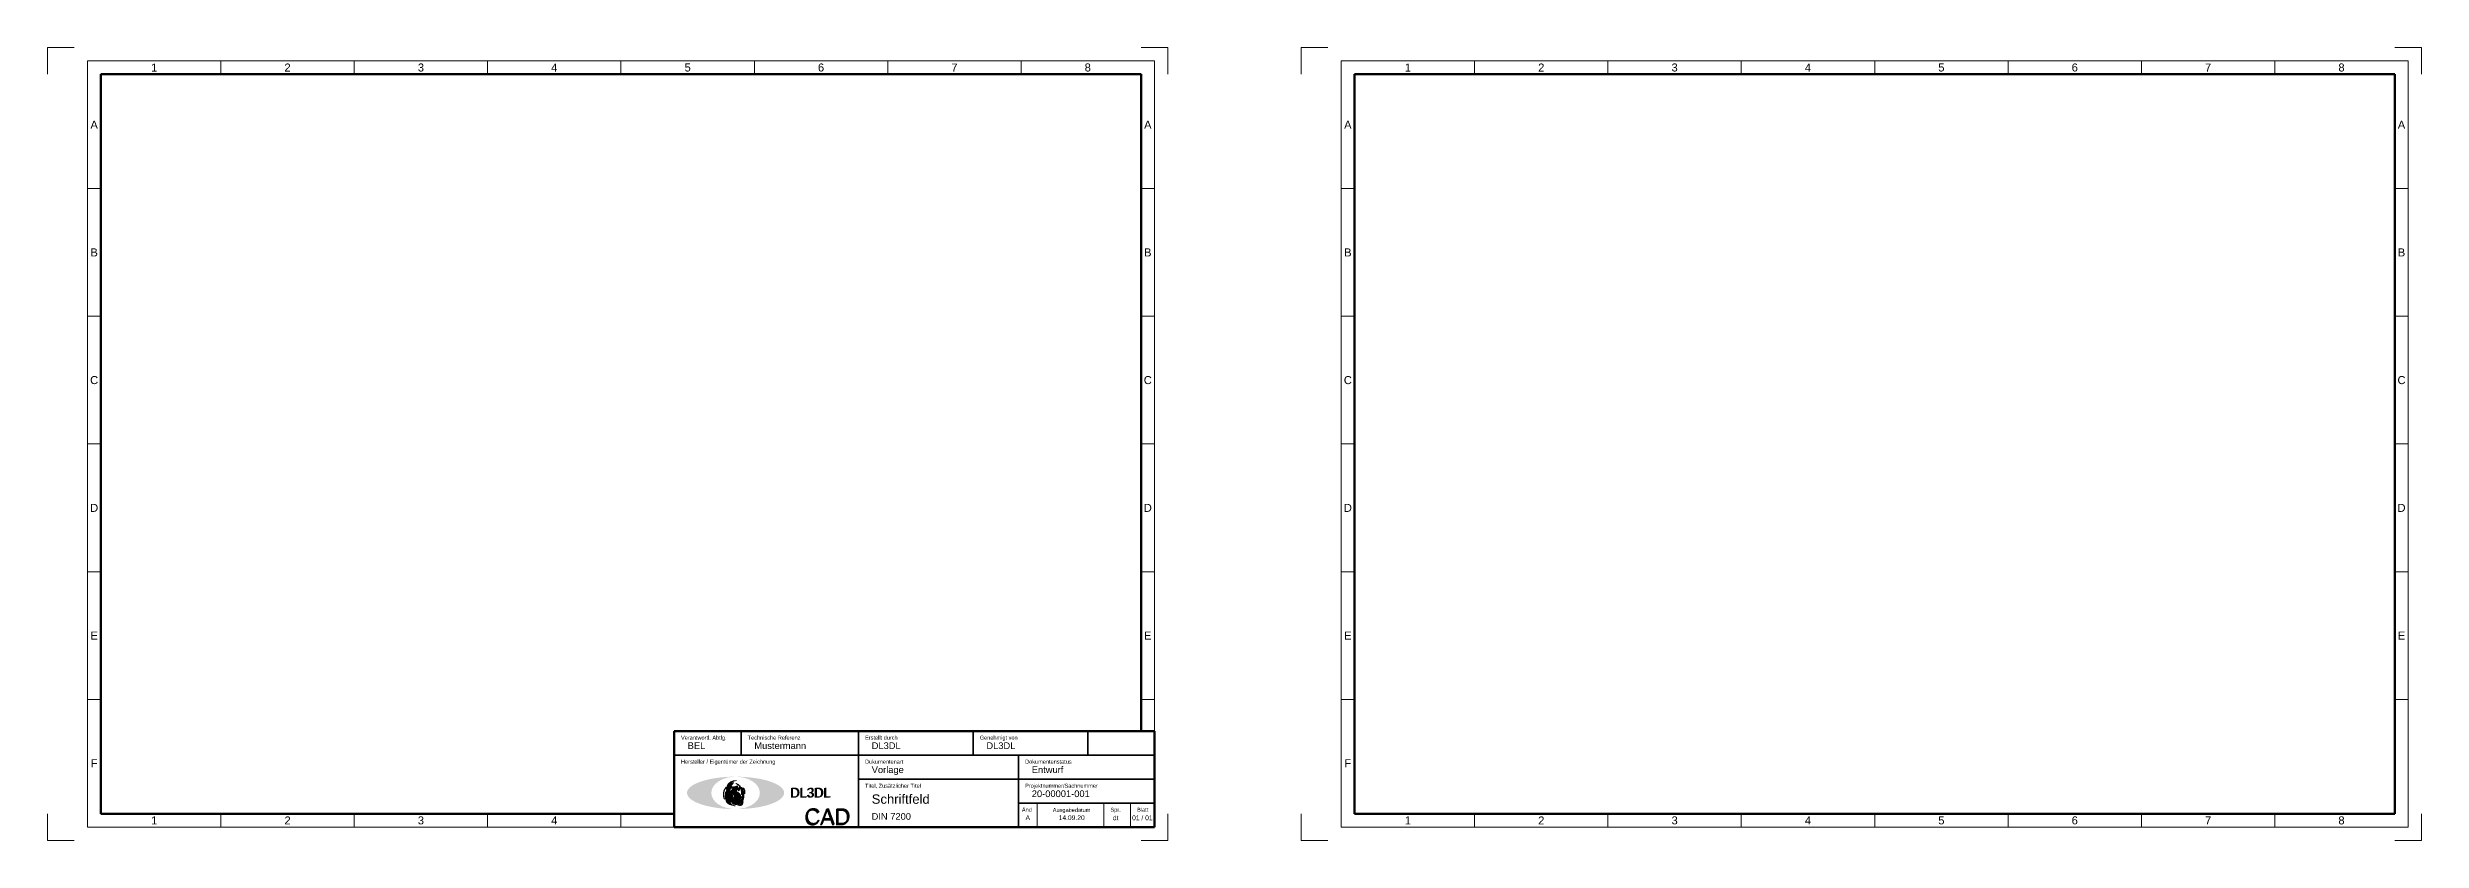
# Model space of a CAD drawing. Header units: millimetres. Extents: x 633 to 4785, y -1154 to 2521.
# Drawn here: x 1342 to 2232, y -547 to -250 of the extents above; entities that cross this region are included whole.
import ezdxf
from ezdxf.enums import TextEntityAlignment as Align

# ---------------------------------------------------------------- set-up
doc = ezdxf.new("R2010")
doc.units = ezdxf.units.MM
doc.header["$LTSCALE"] = 5
doc.linetypes.add('AUSGEZOGEN', pattern=[0])
for name, color, linetype, lineweight, true_color in [('_Blattschnitt', 1, 'Continuous', 5, 0xff0000), ('_PK_0.18mm', 4, 'Continuous', 18, 0x00ffff), ('_PK_0.35mm', 4, 'Continuous', 35, 0x00ffff), ('_PK_0.70mm', 30, 'Continuous', 70, 0xff7f00), ('_PK_Text_ausgefüllt', 3, 'Continuous', 5, 0x00ff00), ('_PK_Text_Vorgabe', 1, 'Continuous', 5, 0xff0000), ('_Raster_0.18mm', 94, 'Continuous', 18, 0x008000), ('_Raster_1.00mm', 5, 'Continuous', 100, 0x0000ff), ('_Raster_Einteilung', 7, 'Continuous', 18, 0x000000), ('_Raster_txt', 7, 'Continuous', 5, 0x000000), ('pfoenix', 5, 'Continuous', 5, 0x0000ff)]:
    doc.layers.add(name, color=color, linetype=linetype, lineweight=lineweight, true_color=true_color)
for name, color, linetype, true_color in [('Logo', 5, 'Continuous', 0x0000ff), ('Logo Text', 1, 'Continuous', 0xff0000), ('Logo_a', 1, 'Continuous', 0xff0000), ('Logo_b', 30, 'Continuous', 0xff7f00), ('Logo_c', 12, 'Continuous', 0xaa0000)]:
    doc.layers.add(name, color=color, linetype=linetype, true_color=true_color)
doc.styles.add('textstyle1001', font='')
doc.styles.add('textstyle1011', font='')
doc.styles.add('textstyle1015', font='')
doc.styles.add('textstyle1025', font='')
doc.styles.add('textstyle1035', font='')
doc.styles.add('textstyle1038', font='')
doc.styles.add('textstyle1048', font='')
doc.styles.add('textstyle1058', font='')
doc.styles.add('textstyle1068', font='')
doc.styles.add('textstyle1078', font='')
doc.styles.add('textstyle1088', font='')
doc.styles.add('textstyle278', font='')
doc.styles.add('textstyle279', font='')
doc.styles.add('textstyle280', font='')
doc.styles.add('textstyle281', font='')
doc.styles.add('textstyle282', font='')
doc.styles.add('textstyle283', font='')
doc.styles.add('textstyle284', font='')
doc.styles.add('textstyle285', font='')
doc.styles.add('textstyle286', font='')
doc.styles.add('textstyle287', font='')
doc.styles.add('textstyle288', font='')
doc.styles.add('textstyle289', font='')
doc.styles.add('textstyle290', font='')
doc.styles.add('textstyle291', font='')
doc.styles.add('textstyle292', font='')
doc.styles.add('textstyle293', font='')
doc.styles.add('textstyle294', font='')
doc.styles.add('textstyle295', font='')
doc.styles.add('textstyle296', font='')
doc.styles.add('textstyle297', font='')
doc.styles.add('textstyle298', font='')
doc.styles.add('textstyle299', font='')
doc.styles.add('textstyle316', font='')
doc.styles.add('textstyle317', font='')
doc.styles.add('textstyle318', font='')
doc.styles.add('textstyle319', font='')
doc.styles.add('textstyle320', font='')
doc.styles.add('textstyle321', font='')
doc.styles.add('textstyle322', font='')
doc.styles.add('textstyle323', font='')
doc.styles.add('textstyle324', font='')
doc.styles.add('textstyle325', font='')
doc.styles.add('textstyle326', font='')
doc.styles.add('textstyle327', font='')
doc.styles.add('textstyle328', font='')
doc.styles.add('textstyle329', font='')
doc.styles.add('textstyle330', font='')
doc.styles.add('textstyle331', font='')
doc.styles.add('textstyle332', font='')
doc.styles.add('textstyle333', font='')
doc.styles.add('textstyle334', font='')
doc.styles.add('textstyle335', font='')
doc.styles.add('textstyle336', font='')
doc.styles.add('textstyle337', font='')
doc.styles.add('textstyle338', font='')
doc.styles.add('textstyle339', font='')
doc.styles.add('textstyle340', font='')
doc.styles.add('textstyle341', font='')
doc.styles.add('textstyle342', font='')
doc.styles.add('textstyle343', font='')
doc.styles.add('textstyle659', font='')
doc.styles.add('textstyle775', font='')
doc.styles.add('textstyle787', font='')
doc.styles.add('textstyle797', font='')
doc.styles.add('textstyle809', font='')
doc.styles.add('textstyle820', font='')
doc.styles.add('textstyle833', font='')
doc.styles.add('textstyle845', font='')
doc.styles.add('textstyle853', font='')
doc.styles.add('textstyle865', font='')
doc.styles.add('textstyle877', font='')
doc.styles.add('textstyle893', font='')
doc.styles.add('textstyle903', font='')
doc.styles.add('textstyle913', font='')
doc.styles.add('textstyle923', font='')
doc.styles.add('textstyle933', font='')
doc.styles.add('textstyle967', font='')
doc.styles.add('textstyle980', font='')
doc.styles.add('textstyle991', font='')
doc.styles.get('textstyle1001').set_extended_font_data('Arial')
doc.styles.get('textstyle1011').set_extended_font_data('Arial')
doc.styles.get('textstyle1015').set_extended_font_data('URW Chancery L')
doc.styles.get('textstyle1025').set_extended_font_data('URW Chancery L')
doc.styles.get('textstyle1035').set_extended_font_data('URW Chancery L')
doc.styles.get('textstyle1038').set_extended_font_data('Arial')
doc.styles.get('textstyle1048').set_extended_font_data('Arial')
doc.styles.get('textstyle1058').set_extended_font_data('Arial')
doc.styles.get('textstyle1068').set_extended_font_data('Arial')
doc.styles.get('textstyle1078').set_extended_font_data('Arial')
doc.styles.get('textstyle1088').set_extended_font_data('Arial')
doc.styles.get('textstyle278').set_extended_font_data('Arial')
doc.styles.get('textstyle279').set_extended_font_data('Arial')
doc.styles.get('textstyle280').set_extended_font_data('Arial')
doc.styles.get('textstyle281').set_extended_font_data('Arial')
doc.styles.get('textstyle282').set_extended_font_data('Arial')
doc.styles.get('textstyle283').set_extended_font_data('Arial')
doc.styles.get('textstyle284').set_extended_font_data('Arial')
doc.styles.get('textstyle285').set_extended_font_data('Arial')
doc.styles.get('textstyle286').set_extended_font_data('Arial')
doc.styles.get('textstyle287').set_extended_font_data('Arial')
doc.styles.get('textstyle288').set_extended_font_data('Arial')
doc.styles.get('textstyle289').set_extended_font_data('Arial')
doc.styles.get('textstyle290').set_extended_font_data('Arial')
doc.styles.get('textstyle291').set_extended_font_data('Arial')
doc.styles.get('textstyle292').set_extended_font_data('Arial')
doc.styles.get('textstyle293').set_extended_font_data('Arial')
doc.styles.get('textstyle294').set_extended_font_data('Arial')
doc.styles.get('textstyle295').set_extended_font_data('Arial')
doc.styles.get('textstyle296').set_extended_font_data('Arial')
doc.styles.get('textstyle297').set_extended_font_data('Arial')
doc.styles.get('textstyle298').set_extended_font_data('Arial')
doc.styles.get('textstyle299').set_extended_font_data('Arial')
doc.styles.get('textstyle316').set_extended_font_data('Arial')
doc.styles.get('textstyle317').set_extended_font_data('Arial')
doc.styles.get('textstyle318').set_extended_font_data('Arial')
doc.styles.get('textstyle319').set_extended_font_data('Arial')
doc.styles.get('textstyle320').set_extended_font_data('Arial')
doc.styles.get('textstyle321').set_extended_font_data('Arial')
doc.styles.get('textstyle322').set_extended_font_data('Arial')
doc.styles.get('textstyle323').set_extended_font_data('Arial')
doc.styles.get('textstyle324').set_extended_font_data('Arial')
doc.styles.get('textstyle325').set_extended_font_data('Arial')
doc.styles.get('textstyle326').set_extended_font_data('Arial')
doc.styles.get('textstyle327').set_extended_font_data('Arial')
doc.styles.get('textstyle328').set_extended_font_data('Arial')
doc.styles.get('textstyle329').set_extended_font_data('Arial')
doc.styles.get('textstyle330').set_extended_font_data('Arial')
doc.styles.get('textstyle331').set_extended_font_data('Arial')
doc.styles.get('textstyle332').set_extended_font_data('Arial')
doc.styles.get('textstyle333').set_extended_font_data('Arial')
doc.styles.get('textstyle334').set_extended_font_data('Arial')
doc.styles.get('textstyle335').set_extended_font_data('Arial')
doc.styles.get('textstyle336').set_extended_font_data('Arial')
doc.styles.get('textstyle337').set_extended_font_data('Arial')
doc.styles.get('textstyle338').set_extended_font_data('Arial')
doc.styles.get('textstyle339').set_extended_font_data('Arial')
doc.styles.get('textstyle340').set_extended_font_data('Arial')
doc.styles.get('textstyle341').set_extended_font_data('Arial')
doc.styles.get('textstyle342').set_extended_font_data('Arial')
doc.styles.get('textstyle343').set_extended_font_data('Arial')
doc.styles.get('textstyle659').set_extended_font_data('URW Chancery L')
doc.styles.get('textstyle775').set_extended_font_data('Arial')
doc.styles.get('textstyle787').set_extended_font_data('Arial')
doc.styles.get('textstyle797').set_extended_font_data('Arial')
doc.styles.get('textstyle809').set_extended_font_data('Arial')
doc.styles.get('textstyle820').set_extended_font_data('Arial')
doc.styles.get('textstyle833').set_extended_font_data('Arial')
doc.styles.get('textstyle845').set_extended_font_data('Arial')
doc.styles.get('textstyle853').set_extended_font_data('Arial')
doc.styles.get('textstyle865').set_extended_font_data('Arial')
doc.styles.get('textstyle877').set_extended_font_data('Arial')
doc.styles.get('textstyle893').set_extended_font_data('Arial')
doc.styles.get('textstyle903').set_extended_font_data('Arial')
doc.styles.get('textstyle913').set_extended_font_data('Arial')
doc.styles.get('textstyle923').set_extended_font_data('Arial')
doc.styles.get('textstyle933').set_extended_font_data('Arial')
doc.styles.get('textstyle967').set_extended_font_data('Arial')
doc.styles.get('textstyle980').set_extended_font_data('Arial')
doc.styles.get('textstyle991').set_extended_font_data('Arial')

msp = doc.modelspace()

# ---------------------------------------------------------------- hatches: boundary and pattern name
at = {"layer": 'Logo_a'}
h = msp.add_hatch(color=256, dxfattribs=at)
edge = h.paths.add_edge_path()
edge.add_ellipse((1600.34, -528.89), major_axis=(15.17, 0), ratio=0.4, start_angle=0, end_angle=360)
edge = h.paths.add_edge_path()
edge.add_ellipse((1600.34, -528.89), major_axis=(12.14, 0), ratio=0.5, start_angle=0, end_angle=360)
at = {"layer": 'Logo_b'}
h = msp.add_hatch(color=256, dxfattribs=at)
edge = h.paths.add_edge_path()
edge.add_ellipse((1600.34, -528.89), major_axis=(12.14, 0), ratio=0.5, start_angle=0, end_angle=360)
edge = h.paths.add_edge_path()
edge.add_ellipse((1600.34, -528.89), major_axis=(9.1, 0), ratio=0.666667, start_angle=0, end_angle=360)
at = {"layer": 'Logo_c'}
h = msp.add_hatch(color=256, dxfattribs=at)
edge = h.paths.add_edge_path()
edge.add_ellipse((1600.34, -528.89), major_axis=(15.17, 0), ratio=0.4, start_angle=0, end_angle=360)
edge = h.paths.add_edge_path()
edge.add_ellipse((1600.34, -528.89), major_axis=(18.21, 0), ratio=0.333333, start_angle=0, end_angle=360)
at = {"layer": 'pfoenix'}
h = msp.add_hatch(color=256, dxfattribs=at)
edge = h.paths.add_edge_path()
edge.add_spline(control_points=[(1599.07, -529.69), (1599.49, -529.95), (1599.19, -530.45), (1599.19, -530.45), (1599.19, -530.45), (1599.3, -530.7), (1599.96, -530.71), (1599.86, -530.1), (1599.73, -529.69), (1599.19, -529.14), (1598.75, -528.78), (1598.59, -528.29), (1598.91, -527.78), (1599.44, -527.44), (1599.53, -527.3), (1599.46, -527.12), (1599.16, -527.13), (1598.89, -527.2), (1598.67, -527.08), (1598.72, -526.71), (1599.07, -526.53), (1599.08, -526.52), (1599.08, -526.53), (1598.98, -526.69), (1598.83, -526.81), (1598.96, -526.92), (1599.36, -526.81), (1599.83, -526.55), (1600.68, -526.37), (1600.99, -526.41), (1601.03, -526.49), (1601.07, -526.76), (1600.97, -526.99), (1601.39, -526.94), (1601.68, -527.07), (1601.92, -527.32), (1601.86, -527.72), (1601.58, -528.07), (1601.47, -528.16), (1601.47, -528.16), (1601.44, -527.95), (1601.37, -527.73), (1601.12, -527.68), (1600.78, -527.74), (1600.62, -528.07), (1600.64, -528.49), (1600.95, -528.62), (1601.57, -528.83), (1601.86, -529.21)], knot_values=[0, 0, 0, 0, 1, 2, 3, 4, 5, 6, 7, 8, 9, 10, 11, 12, 13, 14, 15, 16, 17, 18, 19, 20, 21, 22, 23, 24, 25, 26, 27, 28, 29, 30, 31, 32, 33, 34, 35, 36, 37, 38, 39, 40, 41, 42, 43, 44, 45, 46, 46, 46, 46], degree=3, periodic=0)
edge.add_spline(control_points=[(1601.86, -529.21), (1602.14, -529.7), (1602.34, -530.39), (1602.23, -531.05), (1601.99, -531.65), (1601.77, -532.02), (1601.77, -532.02), (1602.49, -531.58), (1602.69, -530.84), (1602.68, -530.28), (1602.61, -530.12), (1602.82, -530.5), (1602.85, -531.17), (1602.71, -531.59), (1602.13, -532.67), (1601.52, -533.07), (1600.83, -533.26), (1600, -533.27), (1599.48, -533.01), (1599.48, -533.01), (1599.48, -533.01)], knot_values=[0, 0, 0, 0, 1, 2, 3, 4, 5, 6, 7, 8, 9, 10, 11, 12, 13, 14, 15, 16, 17, 18, 18, 18, 18], degree=3, periodic=0)
edge.add_spline(control_points=[(1599.48, -533.01), (1599.48, -533.01), (1599.42, -533.05), (1595.36, -528.39), (1599.56, -525.03)], knot_values=[0, 0, 0, 0, 1, 2, 2, 2, 2], degree=3, periodic=0)
edge.add_spline(control_points=[(1599.56, -525.03), (1597.72, -527.43), (1599.07, -529.69), (1599.07, -529.69), (1599.07, -529.69), (1599.07, -529.69), (1599.07, -529.69)], knot_values=[0, 0, 0, 0, 1, 2, 3, 4, 4, 4, 4], degree=3, periodic=0)
h = msp.add_hatch(color=256, dxfattribs=at)
edge = h.paths.add_edge_path()
edge.add_spline(control_points=[(1598.94, -524.96), (1596.86, -529.01), (1598.8, -533.23), (1598.79, -533.25), (1598.79, -533.25), (1595.78, -528.95), (1598.94, -524.96), (1598.94, -524.96), (1598.94, -524.96)], knot_values=[0, 0, 0, 0, 1, 2, 3, 4, 5, 6, 6, 6, 6], degree=3, periodic=0)
h = msp.add_hatch(color=256, dxfattribs=at)
edge = h.paths.add_edge_path()
edge.add_spline(control_points=[(1600.64, -524.2), (1597.85, -524.88), (1596.83, -527.55), (1596.83, -527.55)], knot_values=[0, 0, 0, 0, 1, 1, 1, 1], degree=3, periodic=0)
edge.add_spline(control_points=[(1596.83, -527.55), (1596.86, -527.35), (1597.24, -524.21), (1600.64, -524.2)], knot_values=[0, 0, 0, 0, 1, 1, 1, 1], degree=3, periodic=0)
h = msp.add_hatch(color=256, dxfattribs=at)
edge = h.paths.add_edge_path()
edge.add_spline(control_points=[(1596.79, -526.79), (1595.11, -528.39), (1595.92, -531.07), (1596.28, -531.25)], knot_values=[0, 0, 0, 0, 1, 1, 1, 1], degree=3, periodic=0)
edge.add_spline(control_points=[(1596.28, -531.25), (1596.17, -531.16), (1595.36, -528.47), (1596.79, -526.79)], knot_values=[0, 0, 0, 0, 1, 1, 1, 1], degree=3, periodic=0)
h = msp.add_hatch(color=256, dxfattribs=at)
edge = h.paths.add_edge_path()
edge.add_spline(control_points=[(1596.59, -528.47), (1596.69, -532.44), (1600.15, -533.81), (1600.15, -533.81), (1600.15, -533.81), (1596.27, -532.85), (1596.62, -528.52), (1596.62, -528.52), (1596.59, -528.47)], knot_values=[0, 0, 0, 0, 1, 2, 3, 4, 5, 6, 6, 6, 6], degree=3, periodic=0)
h = msp.add_hatch(color=256, dxfattribs=at)
edge = h.paths.add_edge_path()
edge.add_spline(control_points=[(1602.49, -528.18), (1602.55, -528.52), (1602.59, -528.79), (1602.62, -529.21), (1602.63, -529.54), (1602.62, -529.54), (1602.62, -529.54), (1602.77, -529.09), (1602.77, -528.57), (1602.66, -527.63), (1602.36, -526.77), (1602.11, -526.35), (1601.4, -525.77), (1600.45, -525.35), (1600.45, -525.35), (1600.45, -525.35)], knot_values=[0, 0, 0, 0, 1, 2, 3, 4, 5, 6, 7, 8, 9, 10, 11, 12, 13, 13, 13, 13], degree=3, periodic=0)
edge.add_spline(control_points=[(1600.45, -525.35), (1601.02, -525.64), (1601.34, -525.97), (1601.68, -526.4), (1602.02, -526.85), (1602.35, -527.57), (1602.49, -528.18)], knot_values=[0, 0, 0, 0, 1, 2, 3, 4, 4, 4, 4], degree=3, periodic=0)
h = msp.add_hatch(color=256, dxfattribs=at)
edge = h.paths.add_edge_path()
edge.add_spline(control_points=[(1601.25, -533.44), (1601.62, -533.59), (1602.25, -533.6), (1602.59, -533.51), (1602.9, -533.16), (1603.09, -532.69), (1603.12, -532.33), (1603.15, -532.17), (1603.15, -532.17), (1603.15, -532.17), (1603.03, -532.49), (1602.93, -532.6), (1602.68, -532.91), (1602.41, -533.09), (1602.15, -533.2), (1601.76, -533.32), (1601.38, -533.35), (1601.25, -533.35), (1601.11, -533.34), (1601.11, -533.35), (1601.11, -533.35), (1601.19, -533.41), (1601.25, -533.44), (1601.25, -533.44), (1601.25, -533.44)], knot_values=[0, 0, 0, 0, 1, 2, 3, 4, 5, 6, 7, 8, 9, 10, 11, 12, 13, 14, 15, 16, 17, 18, 19, 20, 21, 22, 22, 22, 22], degree=3, periodic=0)
h = msp.add_hatch(color=256, dxfattribs=at)
edge = h.paths.add_edge_path()
edge.add_spline(control_points=[(1603.4, -530.44), (1603.37, -530.97), (1603.21, -531.69), (1602.98, -532.09), (1602.48, -532.56), (1602.2, -532.83), (1602.19, -532.83), (1602.4, -532.47), (1602.68, -532.02), (1602.84, -531.59), (1602.85, -531.17), (1602.66, -530.21)], knot_values=[0, 0, 0, 0, 1, 2, 3, 4, 5, 6, 7, 8, 9, 9, 9, 9], degree=3, periodic=0)
edge.add_spline(control_points=[(1602.66, -530.21), (1602.93, -530.07), (1602.98, -529.78), (1603.01, -528.89), (1602.96, -528.1), (1602.94, -527.67), (1602.67, -526.81), (1602.5, -526.7), (1602.98, -527.31), (1603.13, -527.73), (1603.3, -528.32), (1603.38, -528.9), (1603.42, -529.7), (1603.4, -530.44)], knot_values=[0, 0, 0, 0, 1, 2, 3, 4, 5, 6, 7, 8, 9, 10, 11, 11, 11, 11], degree=3, periodic=0)
h = msp.add_hatch(color=256, dxfattribs=at)
edge = h.paths.add_edge_path()
edge.add_spline(control_points=[(1603.77, -529.23), (1603.76, -528.67), (1603.69, -528.31), (1603.6, -527.89), (1603.43, -527.55), (1603.06, -527.02), (1603.06, -527.02), (1603.06, -527.02)], knot_values=[0, 0, 0, 0, 1, 2, 3, 4, 5, 5, 5, 5], degree=3, periodic=0)
edge.add_spline(control_points=[(1603.06, -527.02), (1603.94, -527.45), (1603.77, -529.23), (1603.77, -529.23), (1603.77, -529.23)], knot_values=[0, 0, 0, 0, 1, 2, 2, 2, 2], degree=3, periodic=0)

# ---------------------------------------------------------------- linework, layer by layer
at = {"layer": '_Blattschnitt'}
for p, q in [((1352.38, -249.71), (1342.38, -249.71)), ((1342.38, -249.71), (1342.38, -259.71)), ((1762.38, -249.71), (1752.38, -249.71)), ((1762.38, -259.71), (1762.38, -249.71)), ((1822.38, -249.71), (1812.38, -249.71)), ((1812.38, -249.71), (1812.38, -259.71)), ((2232.38, -249.71), (2222.38, -249.71)), ((2232.38, -259.71), (2232.38, -249.71)), ((1342.38, -536.71), (1342.38, -546.71)), ((1762.38, -546.71), (1762.38, -536.71)), ((1812.38, -536.71), (1812.38, -546.71)), ((2232.38, -546.71), (2232.38, -536.71)), ((1342.38, -546.71), (1352.38, -546.71)), ((1752.38, -546.71), (1762.38, -546.71)), ((1812.38, -546.71), (1822.38, -546.71)), ((2222.38, -546.71), (2232.38, -546.71))]:
    msp.add_line(p, q, dxfattribs=at)
at = {"layer": '_PK_0.18mm', "linetype": 'AUSGEZOGEN', "lineweight": 18}
for p, q in [((1713.38, -541.71), (1713.38, -532.71)), ((1738.38, -541.71), (1738.38, -532.71)), ((1748.38, -541.71), (1748.38, -532.71))]:
    msp.add_line(p, q, dxfattribs=at)
at = {"layer": '_PK_0.35mm', "linetype": 'AUSGEZOGEN'}
for p, q in [((1602.38, -514.71), (1602.38, -505.71)), ((1646.38, -541.71), (1646.38, -505.71)), ((1689.38, -514.71), (1689.38, -505.71)), ((1732.38, -514.71), (1732.38, -505.71)), ((1577.38, -514.71), (1757.38, -514.71)), ((1706.38, -541.71), (1706.38, -514.71)), ((1646.38, -523.71), (1757.38, -523.71)), ((1706.38, -532.71), (1757.38, -532.71))]:
    msp.add_line(p, q, dxfattribs=at)
at = {"layer": '_PK_0.70mm', "linetype": 'AUSGEZOGEN', "lineweight": 70}
for p, q in [((1577.38, -505.71), (1757.38, -505.71)), ((1577.38, -541.71), (1577.38, -505.71)), ((1757.38, -541.71), (1757.38, -505.71)), ((1577.38, -541.71), (1757.38, -541.71))]:
    msp.add_line(p, q, dxfattribs=at)
at = {"layer": '_Raster_0.18mm', "linetype": 'AUSGEZOGEN', "lineweight": 18}
for p, q in [((1757.38, -254.71), (1357.38, -254.71)), ((1357.38, -254.71), (1357.38, -541.71)), ((1757.38, -505.71), (1757.38, -254.71)), ((2227.38, -254.71), (1827.38, -254.71)), ((1827.38, -254.71), (1827.38, -541.71)), ((2227.38, -541.71), (2227.38, -254.71)), ((1357.38, -541.71), (1577.38, -541.71)), ((1827.38, -541.71), (2227.38, -541.71))]:
    msp.add_line(p, q, dxfattribs=at)
at = {"layer": '_Raster_1.00mm', "linetype": 'AUSGEZOGEN', "lineweight": 100}
for p, q in [((1362.38, -259.71), (1362.38, -536.71)), ((1752.38, -259.71), (1362.38, -259.71)), ((1752.38, -505.71), (1752.38, -259.71)), ((1832.38, -259.71), (1832.38, -536.71)), ((2222.38, -259.71), (1832.38, -259.71)), ((2222.38, -536.71), (2222.38, -259.71)), ((1362.38, -536.71), (1577.38, -536.71)), ((1832.38, -536.71), (2222.38, -536.71))]:
    msp.add_line(p, q, dxfattribs=at)
at = {"layer": '_Raster_Einteilung'}
for p, q in [((1407.38, -254.71), (1407.38, -259.71)), ((1457.38, -254.71), (1457.38, -259.71)), ((1507.38, -254.71), (1507.38, -259.71)), ((1557.38, -254.71), (1557.38, -259.71)), ((1607.38, -254.71), (1607.38, -259.71)), ((1657.38, -254.71), (1657.38, -259.71)), ((1707.38, -254.71), (1707.38, -259.71)), ((1877.38, -254.71), (1877.38, -259.71)), ((1927.38, -254.71), (1927.38, -259.71)), ((1977.38, -254.71), (1977.38, -259.71)), ((2027.38, -254.71), (2027.38, -259.71)), ((2077.38, -254.71), (2077.38, -259.71)), ((2127.38, -254.71), (2127.38, -259.71)), ((2177.38, -254.71), (2177.38, -259.71)), ((1357.38, -302.55), (1362.38, -302.55)), ((1752.38, -302.55), (1757.38, -302.55)), ((1827.38, -302.55), (1832.38, -302.55)), ((2222.38, -302.55), (2227.38, -302.55)), ((1357.38, -350.38), (1362.38, -350.38)), ((1752.38, -350.38), (1757.38, -350.38)), ((1827.38, -350.38), (1832.38, -350.38)), ((2222.38, -350.38), (2227.38, -350.38)), ((1357.38, -398.21), (1362.38, -398.21)), ((1752.38, -398.21), (1757.38, -398.21)), ((1827.38, -398.21), (1832.38, -398.21)), ((2222.38, -398.21), (2227.38, -398.21)), ((1357.38, -446.05), (1362.38, -446.05)), ((1752.38, -446.05), (1757.38, -446.05)), ((1827.38, -446.05), (1832.38, -446.05)), ((2222.38, -446.05), (2227.38, -446.05)), ((1357.38, -493.88), (1362.38, -493.88)), ((1752.38, -493.88), (1757.38, -493.88)), ((1827.38, -493.88), (1832.38, -493.88)), ((2222.38, -493.88), (2227.38, -493.88)), ((1407.38, -536.71), (1407.38, -541.71)), ((1457.38, -536.71), (1457.38, -541.71)), ((1507.38, -536.71), (1507.38, -541.71)), ((1557.38, -536.71), (1557.38, -541.71)), ((1877.38, -536.71), (1877.38, -541.71)), ((1927.38, -536.71), (1927.38, -541.71)), ((1977.38, -536.71), (1977.38, -541.71)), ((2027.38, -536.71), (2027.38, -541.71)), ((2077.38, -536.71), (2077.38, -541.71)), ((2127.38, -536.71), (2127.38, -541.71)), ((2177.38, -536.71), (2177.38, -541.71))]:
    msp.add_line(p, q, dxfattribs=at)
at = {"layer": 'pfoenix'}
for points in [[(1599.56, -525.03), (1595.36, -528.39), (1599.42, -533.05), (1599.48, -533.01), (1599.48, -533.01)], [(1598.94, -524.96), (1596.86, -529.01), (1598.8, -533.23), (1598.79, -533.25), (1598.79, -533.25), (1595.78, -528.95), (1598.94, -524.96), (1598.94, -524.96), (1598.94, -524.96)], [(1600.64, -524.2), (1597.24, -524.21), (1596.86, -527.35), (1596.83, -527.55)], [(1600.64, -524.2), (1597.85, -524.88), (1596.83, -527.55), (1596.83, -527.55)], [(1599.56, -525.03), (1597.72, -527.43), (1599.07, -529.69), (1599.07, -529.69), (1599.07, -529.69), (1599.07, -529.69), (1599.07, -529.69)], [(1596.79, -526.79), (1595.11, -528.39), (1595.92, -531.07), (1596.28, -531.25)], [(1596.79, -526.79), (1595.36, -528.47), (1596.17, -531.16), (1596.28, -531.25)], [(1596.59, -528.47), (1596.69, -532.44), (1600.15, -533.81), (1600.15, -533.81), (1600.15, -533.81), (1596.27, -532.85), (1596.62, -528.52), (1596.62, -528.52), (1596.59, -528.47)], [(1599.07, -529.69), (1599.49, -529.95), (1599.19, -530.45), (1599.19, -530.45), (1599.19, -530.45), (1599.3, -530.7), (1599.96, -530.71), (1599.86, -530.1), (1599.73, -529.69), (1599.19, -529.14), (1598.75, -528.78), (1598.59, -528.29), (1598.91, -527.78), (1599.44, -527.44), (1599.53, -527.3), (1599.46, -527.12), (1599.16, -527.13), (1598.89, -527.2), (1598.67, -527.08), (1598.72, -526.71), (1599.07, -526.53), (1599.08, -526.52), (1599.08, -526.53), (1598.98, -526.69), (1598.83, -526.81), (1598.96, -526.92), (1599.36, -526.81), (1599.83, -526.55), (1600.68, -526.37), (1600.99, -526.41), (1601.03, -526.49), (1601.07, -526.76), (1600.97, -526.99), (1601.39, -526.94), (1601.68, -527.07), (1601.92, -527.32), (1601.86, -527.72), (1601.58, -528.07), (1601.47, -528.16), (1601.47, -528.16), (1601.44, -527.95), (1601.37, -527.73), (1601.12, -527.68), (1600.78, -527.74), (1600.62, -528.07), (1600.64, -528.49), (1600.95, -528.62), (1601.57, -528.83), (1601.86, -529.21)], [(1601.86, -529.21), (1602.14, -529.7), (1602.34, -530.39), (1602.23, -531.05), (1601.99, -531.65), (1601.77, -532.02), (1601.77, -532.02), (1602.49, -531.58), (1602.69, -530.84), (1602.68, -530.28), (1602.61, -530.12), (1602.82, -530.5), (1602.85, -531.17), (1602.71, -531.59), (1602.13, -532.67), (1601.52, -533.07), (1600.83, -533.26), (1600, -533.27), (1599.48, -533.01), (1599.48, -533.01), (1599.48, -533.01)], [(1600.45, -525.35), (1601.02, -525.64), (1601.34, -525.97), (1601.68, -526.4), (1602.02, -526.85), (1602.35, -527.57), (1602.49, -528.18)], [(1602.49, -528.18), (1602.55, -528.52), (1602.59, -528.79), (1602.62, -529.21), (1602.63, -529.54), (1602.62, -529.54), (1602.62, -529.54), (1602.77, -529.09), (1602.77, -528.57), (1602.66, -527.63), (1602.36, -526.77), (1602.11, -526.35), (1601.4, -525.77), (1600.45, -525.35), (1600.45, -525.35), (1600.45, -525.35)], [(1601.25, -533.44), (1601.62, -533.59), (1602.25, -533.6), (1602.59, -533.51), (1602.9, -533.16), (1603.09, -532.69), (1603.12, -532.33), (1603.15, -532.17), (1603.15, -532.17), (1603.15, -532.17), (1603.03, -532.49), (1602.93, -532.6), (1602.68, -532.91), (1602.41, -533.09), (1602.15, -533.2), (1601.76, -533.32), (1601.38, -533.35), (1601.25, -533.35), (1601.11, -533.34), (1601.11, -533.35), (1601.11, -533.35), (1601.19, -533.41), (1601.25, -533.44), (1601.25, -533.44), (1601.25, -533.44)], [(1603.4, -530.44), (1603.37, -530.97), (1603.21, -531.69), (1602.98, -532.09), (1602.48, -532.56), (1602.2, -532.83), (1602.19, -532.83), (1602.4, -532.47), (1602.68, -532.02), (1602.84, -531.59), (1602.85, -531.17), (1602.66, -530.21)], [(1602.66, -530.21), (1602.93, -530.07), (1602.98, -529.78), (1603.01, -528.89), (1602.96, -528.1), (1602.94, -527.67), (1602.67, -526.81), (1602.5, -526.7), (1602.98, -527.31), (1603.13, -527.73), (1603.3, -528.32), (1603.38, -528.9), (1603.42, -529.7), (1603.4, -530.44)], [(1603.06, -527.02), (1603.94, -527.45), (1603.77, -529.23), (1603.77, -529.23), (1603.77, -529.23)], [(1603.77, -529.23), (1603.76, -528.67), (1603.69, -528.31), (1603.6, -527.89), (1603.43, -527.55), (1603.06, -527.02), (1603.06, -527.02), (1603.06, -527.02)]]:
    msp.add_open_spline(points, degree=3, dxfattribs=at)

# ---------------------------------------------------------------- texts
at = {"layer": '_PK_Text_ausgefüllt', "linetype": 'AUSGEZOGEN', "lineweight": 5}
for s, height, style, p in [('BEL', 2.5, 'textstyle1058', (1582.38, -511.21)), ('Mustermann', 2.5, 'textstyle1068', (1607.38, -511.21)), ('DL3DL', 2.5, 'textstyle1038', (1651.38, -511.21)), ('DL3DL', 2.5, 'textstyle1048', (1694.38, -511.21)), ('Vorlage', 2.5, 'textstyle1088', (1651.38, -520.21)), ('Entwurf', 2.5, 'textstyle1078', (1711.38, -520.21)), ('Schriftfeld', 3.5, 'textstyle923', (1651.38, -531.21)), ('20-00001-001', 2.5, 'textstyle913', (1711.38, -529.21)), ('DIN 7200', 2.5, 'textstyle933', (1651.34, -537.71))]:
    msp.add_text(s, height=height, dxfattribs=dict(at, style=style)).set_placement(p, align=Align.MIDDLE_LEFT)
for s, style, p in [('A', 'textstyle903', (1709.89, -538.2)), ('14.09.20', 'textstyle893', (1726.34, -538.17)), ('dt', 'textstyle1011', (1742.84, -538.23)), ('01 / 01', 'textstyle1001', (1752.84, -538.23))]:
    msp.add_text(s, height=1.8, dxfattribs=dict(at, style=style)).set_placement(p, align=Align.MIDDLE_CENTER)
at = {"layer": '_PK_Text_Vorgabe', "linetype": 'AUSGEZOGEN', "lineweight": 5}
for s, style, p in [('Verantwortl. Abtlg.', 'textstyle991', (1579.88, -508.21)), ('Technische Referenz', 'textstyle980', (1604.88, -508.21)), ('Erstellt durch', 'textstyle967', (1648.88, -508.21)), ('Genehmigt von', 'textstyle820', (1691.88, -508.21)), ('Hersteller / Eigentümer der Zeichnung', 'textstyle833', (1579.88, -517.21)), ('Dukumentenart', 'textstyle845', (1648.88, -517.21)), ('Dokumentenstatus', 'textstyle809', (1708.88, -517.21)), ('Titel, Zusätzlicher Titel', 'textstyle797', (1648.88, -526.21)), ('Projektnummer/Sachnummer', 'textstyle877', (1708.88, -526.21)), ('Änd', 'textstyle865', (1707.67, -535.2)), ('Ausgabedatum', 'textstyle853', (1719.26, -535.28)), ('Spr.', 'textstyle787', (1740.88, -535.21)), ('Blatt', 'textstyle775', (1750.88, -535.21))]:
    msp.add_text(s, height=1.5, dxfattribs=dict(at, style=style)).set_placement(p, align=Align.MIDDLE_LEFT)
at = {"layer": '_Raster_txt', "char_height": 3, "attachment_point": 5}
for s, insert, style in [('1', (1382.38, -257.21), 'textstyle316'), ('2', (1432.38, -257.21), 'textstyle318'), ('3', (1482.38, -257.21), 'textstyle320'), ('4', (1532.38, -257.21), 'textstyle322'), ('5', (1582.38, -257.21), 'textstyle324'), ('6', (1632.38, -257.21), 'textstyle326'), ('7', (1682.38, -257.21), 'textstyle328'), ('8', (1732.38, -257.21), 'textstyle330'), ('1', (1852.38, -257.21), 'textstyle317'), ('2', (1902.38, -257.21), 'textstyle319'), ('3', (1952.38, -257.21), 'textstyle321'), ('4', (2002.38, -257.21), 'textstyle323'), ('5', (2052.38, -257.21), 'textstyle325'), ('6', (2102.38, -257.21), 'textstyle327'), ('7', (2152.38, -257.21), 'textstyle329'), ('8', (2202.38, -257.21), 'textstyle331'), ('A', (1359.88, -278.63), 'textstyle278'), ('A', (1754.88, -278.63), 'textstyle290'), ('A', (1829.88, -278.63), 'textstyle279'), ('A', (2224.88, -278.63), 'textstyle291'), ('B', (1359.88, -326.46), 'textstyle280'), ('B', (1754.88, -326.46), 'textstyle292'), ('B', (1829.88, -326.46), 'textstyle281'), ('B', (2224.88, -326.46), 'textstyle293'), ('C', (1359.88, -374.3), 'textstyle282'), ('C', (1754.88, -374.3), 'textstyle294'), ('C', (1829.88, -374.3), 'textstyle283'), ('C', (2224.88, -374.3), 'textstyle295'), ('D', (1359.88, -422.13), 'textstyle284'), ('D', (1754.88, -422.13), 'textstyle296'), ('D', (1829.88, -422.13), 'textstyle285'), ('D', (2224.88, -422.13), 'textstyle297'), ('E', (1359.88, -469.96), 'textstyle286'), ('E', (1754.88, -469.96), 'textstyle298'), ('E', (1829.88, -469.96), 'textstyle287'), ('E', (2224.88, -469.96), 'textstyle299'), ('F', (1359.88, -517.8), 'textstyle288'), ('F', (1829.88, -517.8), 'textstyle289'), ('1', (1382.38, -539.21), 'textstyle332'), ('2', (1432.38, -539.21), 'textstyle334'), ('3', (1482.38, -539.21), 'textstyle336'), ('4', (1532.38, -539.21), 'textstyle338'), ('1', (1852.38, -539.21), 'textstyle333'), ('2', (1902.38, -539.21), 'textstyle335'), ('3', (1952.38, -539.21), 'textstyle337'), ('4', (2002.38, -539.21), 'textstyle339'), ('5', (2052.38, -539.21), 'textstyle340'), ('6', (2102.38, -539.21), 'textstyle341'), ('7', (2152.38, -539.21), 'textstyle342'), ('8', (2202.38, -539.21), 'textstyle343')]:
    msp.add_mtext(s, dxfattribs=dict(at, insert=insert, style=style))
at = {"layer": 'Logo', "attachment_point": 5}
for s, insert, char_height, style in [('DL3DL\\P', (1628.25, -528.89), 3.641, 'textstyle1035'), ('CAD\\P', (1634.63, -538.05), 6.069, 'textstyle1015')]:
    msp.add_mtext(s, dxfattribs=dict(at, insert=insert, char_height=char_height, style=style))
at = {"layer": 'Logo Text', "attachment_point": 5}
for s, insert, char_height, style in [('DL3DL\\P', (1628.61, -528.78), 3.641, 'textstyle659'), ('CAD\\P', (1634.91, -537.72), 6.069, 'textstyle1025')]:
    msp.add_mtext(s, dxfattribs=dict(at, insert=insert, char_height=char_height, style=style))

doc.saveas('drawing.dxf')
